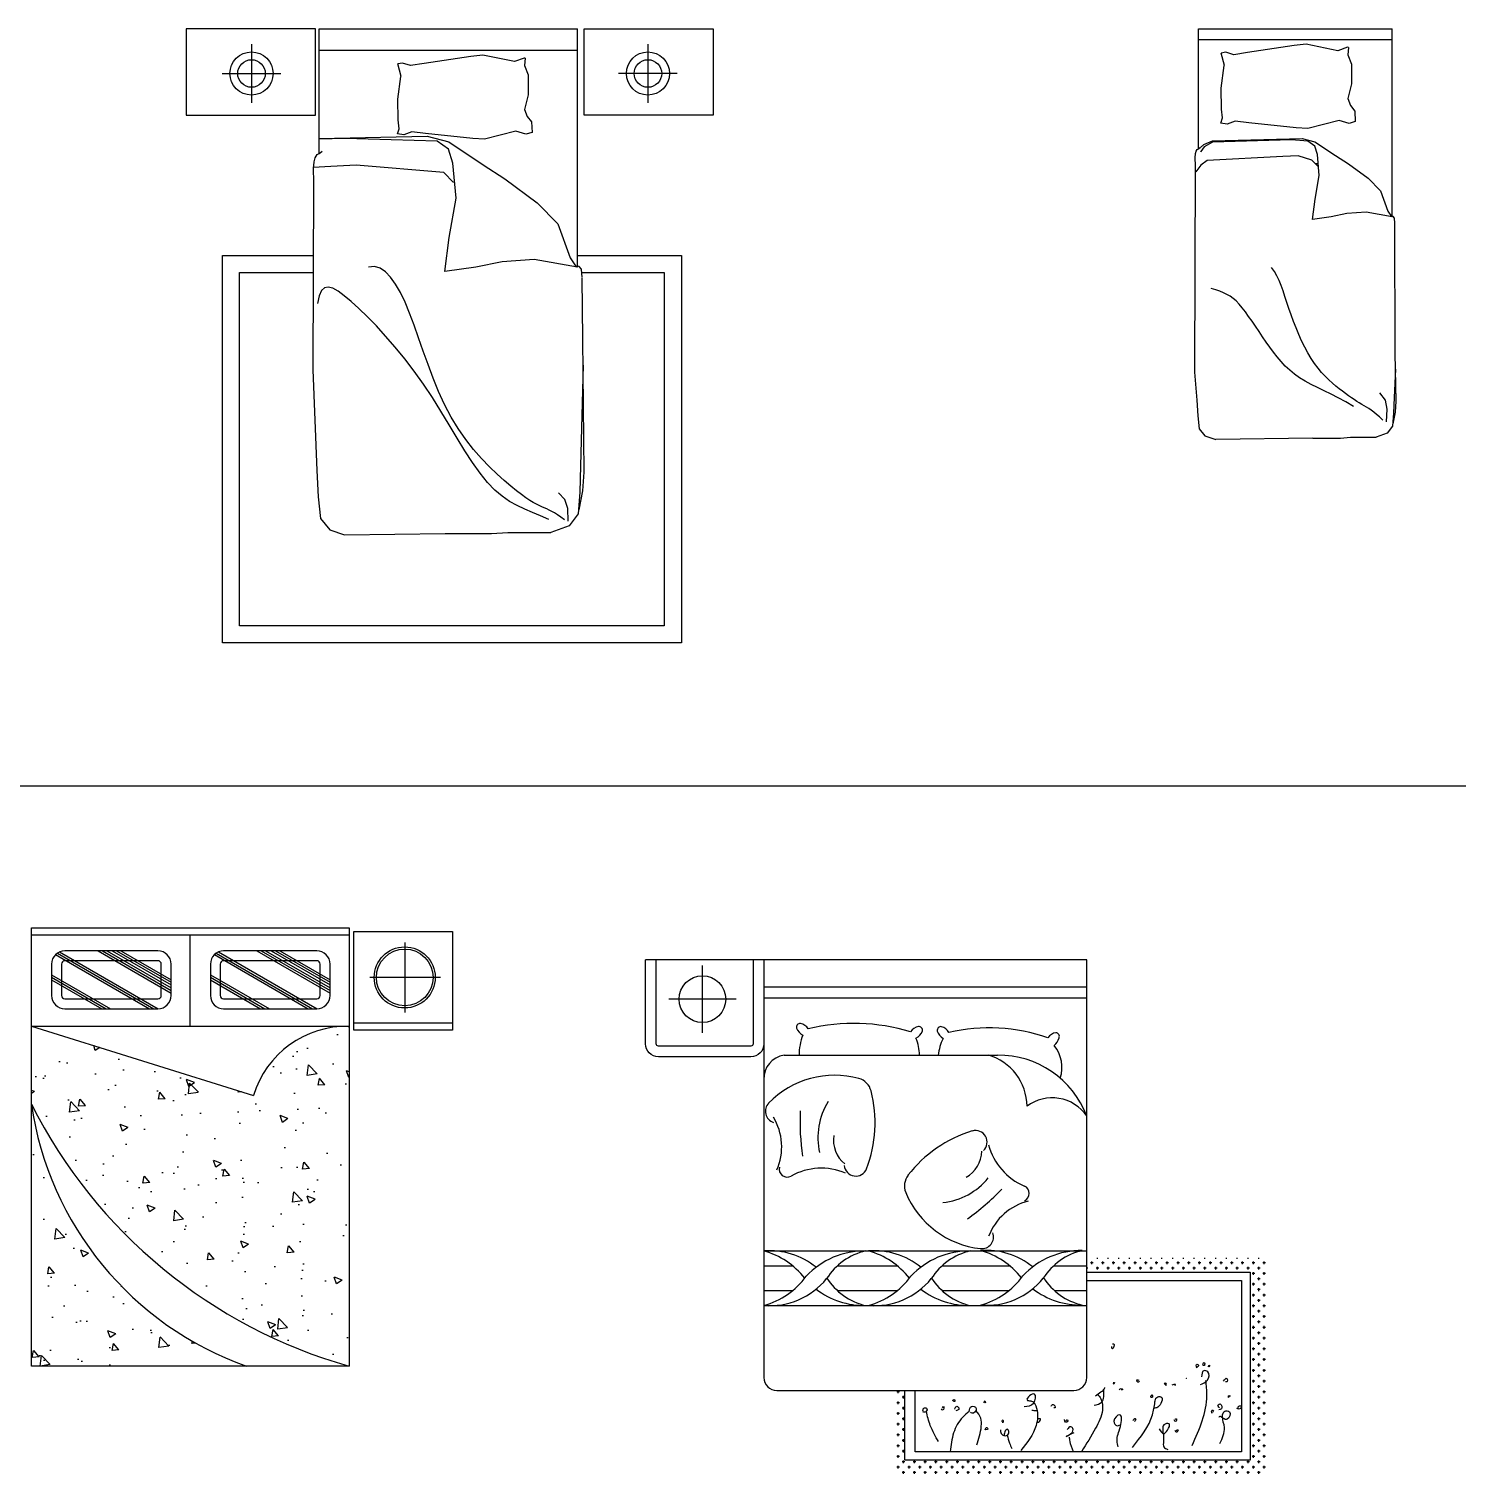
# Model space of a CAD drawing. Header units: millimetres. Extents: x -733 to 20318, y 212 to 20507.
# Drawn here: x 4330 to 10965, y 13785 to 20507 of the extents above; entities that cross this region are included whole.
import ezdxf

# ---------------------------------------------------------------- set-up
doc = ezdxf.new("R2010")
doc.units = ezdxf.units.MM
doc.layers.get('0').update_dxf_attribs({"color": 250})

msp = doc.modelspace()

# ---------------------------------------------------------------- hatches: boundary and pattern name
at = {"true_color": 0x000000}
h = msp.add_hatch(dxfattribs=at)
h.set_pattern_fill('AR-CONC', color=18, scale=2.036097, angle=360, style=0)
h.set_pattern_definition([(130, (23210.87, -99216.37), (-370.94566, -32.4535), [38.7876, -426.6641]), (185, (23210.87, -99216.37), (71.7578, 389.0099), [31.0301, -341.3313]), (79.549, (23179.96, -99219.07), (-299.1892, 356.5546), [32.9644, -362.6085]), (133.8158, (23210.87, -99112.93), (-551.9432, -85.6023), [58.1815, -639.9962]), (83.3644, (23164.9, -99120.06), (-483.378, 503.7824), [49.4466, -543.9128]), (188.816, (23210.87, -99112.93), (-483.3788, 503.7815), [46.5452, -511.997]), (159, (23159.15, -99138.8), (-308.7026, -208.2225), [38.7876, -426.6641]), (214, (23159.15, -99138.8), (-125.8349, 375.0246), [31.0301, -341.3313]), (108.5486, (23133.43, -99156.14), (-434.5367, 166.8029), [32.9644, -362.6085]), (142.5, (23210.87, -99216.37), (-6.2887, 172.16226), [0, -337.19395, 0, -346.503, 0, -342.62422]), (172.5, (23210.87, -99216.37), (-136.0513, 203.97737), [0, -197.55842, 0, -329.43642, 0, -130.58508]), (212.5, (23326.2, -99216.37), (-276.0756, -11.66428), [0, -129.29216, 0, -403.39154, 0, -535.26954]), (222.5, (23377.91, -99216.37), (-301.6054, 51.7708), [0, -168.0798, 0, -267.89335, 0, -380.11895])])
edge = h.paths.add_edge_path()
edge.add_ellipse((5808.5, 15419.6), major_axis=(321.9, -321.9), ratio=1, start_angle=136.15316, end_angle=208.04534, ccw=False)
edge.add_line((5799.4, 15874.7), (5817.7, 15874.7))
edge.add_line((5817.7, 15874.7), (5817.7, 14295.8))
edge.add_ellipse((6466.1, 16585.9), major_axis=(1683, -1683), ratio=1, start_angle=251.7955, end_angle=299.1914, ccw=False)
edge.add_line((4341.5, 15512.9), (4341.5, 15874.7))
edge.add_line((4341.5, 15874.7), (5373.1, 15552.4))
edge = h.paths.add_edge_path()
edge.add_line((5341.6, 14295.8), (4341.5, 14295.8))
edge.add_line((4341.5, 14295.8), (4341.5, 15512.9))
edge.add_ellipse((5848.4, 15731.6), major_axis=(-1076.7, -1076.7), ratio=1, start_angle=323.25827, end_angle=385.55722)
h = msp.add_hatch(dxfattribs=at)
h.set_pattern_fill('CROSS', color=18, scale=100, angle=90, style=0)
h.set_pattern_definition([(90, (28493.986, -4555.43), (-25, 25), [12.5, -37.5]), (180, (28500.236, -4549.18), (-25, -25), [12.5, -37.5])])
h.paths.add_polyline_path([(9244.7, 14798.7), (9244.7, 14732.4), (10004.6, 14732.4), (10004.6, 13858.9), (8399.8, 13858.9), (8399.8, 14182.6), (8353.3, 14182.6), (8353.3, 13785), (10080.1, 13785), (10080.1, 14798.7)])

# ---------------------------------------------------------------- linework, layer by layer
at = {"color": 18, "true_color": 0x000000}
for p, q in [((5679.2, 19928.1), (5679.2, 20507)), ((6879.2, 19405.4), (6879.2, 20507)), ((9764, 19950.5), (9764, 20506.9)), ((10664, 19637), (10664, 20506.9)), ((5364.2, 20436.1), (5364.2, 20163.9)), ((7205.9, 20436.1), (7205.9, 20163.9)), ((10263.4, 20435.7), (10208.9, 20429.7)), ((10410.9, 20405), (10263.4, 20435.7)), ((6879.2, 20407), (5681.4, 20407)), ((6438.3, 20385.8), (6383.8, 20379.8)), ((6585.8, 20355.1), (6438.3, 20385.8)), ((6631.2, 20371.8), (6585.8, 20355.1)), ((6635.6, 20370.6), (6631.2, 20371.8)), ((6635.6, 20370.6), (6632.1, 20337)), ((6635.6, 20370.6), (6632.1, 20337)), ((9884.9, 20336.7), (9869.5, 20394.8)), ((10456.3, 20421.7), (10410.9, 20405)), ((10460.6, 20420.5), (10456.3, 20421.7)), ((10460.6, 20420.5), (10457.2, 20387)), ((10460.6, 20420.5), (10457.2, 20387)), ((10457.2, 20387), (10475.4, 20343.5)), ((6059.8, 20286.8), (6044.4, 20344.9)), ((6632.1, 20337), (6650.3, 20293.5)), ((10475.4, 20343.5), (10474.6, 20251.5)), ((5228.1, 20300), (5500.2, 20300)), ((6650.3, 20293.5), (6649.5, 20201.6)), ((7342, 20300), (7069.8, 20300)), ((10474.6, 20251.5), (10458.1, 20183.4)), ((6649.5, 20201.6), (6633, 20133.4)), ((10458.1, 20183.4), (10469.6, 20150.7)), ((6633, 20133.4), (6644.5, 20100.8)), ((6644.5, 20100.8), (6664.5, 20074.8)), ((10469.6, 20150.7), (10489.6, 20124.7)), ((10489.6, 20124.7), (10492.5, 20076.6)), ((6593, 20032.1), (6447, 19994.9)), ((6639.2, 20017.5), (6593, 20032.1)), ((6664.5, 20074.8), (6667.5, 20026.7)), ((10272.1, 20044.8), (10217.4, 20048.4)), ((10418.1, 20082.1), (10272.1, 20044.8)), ((10464.3, 20067.4), (10418.1, 20082.1)), ((10492.5, 20076.6), (10464.3, 20067.4)), ((6447, 19994.9), (6392.3, 19998.4)), ((6667.5, 20026.7), (6639.2, 20017.5)), ((9748.8, 19926.7), (9747.2, 19910)), ((9747.2, 19910), (9747.8, 19870.8)), ((5653.9, 19888.4), (5651.2, 19860.5)), ((5651.2, 19860.5), (5652.2, 19795.2)), ((9747.8, 19870.8), (9745.6, 18913.4)), ((10320.5, 19879.7), (10308.5, 19879.7)), ((5652.2, 19795.2), (5648.5, 18923.7)), ((10662.2, 19635.1), (10664.3, 19636.1)), ((10678.2, 18999.2), (10676.5, 19603.6)), ((5229.2, 17655), (5229.2, 19455)), ((5229.2, 19455), (5650.8, 19455)), ((6879.2, 19455), (7361.3, 19455)), ((7361.3, 19455), (7361.3, 17655)), ((5309.2, 17735), (5309.2, 19375)), ((5309.2, 19375), (5650.5, 19375)), ((6876.1, 19402.2), (6879.8, 19403.8)), ((6898.3, 19375), (7281.3, 19375)), ((7281.3, 19375), (7281.3, 17735)), ((6902.9, 19066.9), (6900, 19349.6)), ((6909.3, 18447.8), (6902.9, 19066.9)), ((10682, 18777.9), (10678.2, 18999.2)), ((5648.5, 18923.7), (5667.3, 18456.4)), ((6905, 18945.5), (6892.8, 18477.7)), ((9745.6, 18913.4), (9756.9, 18783)), ((10679.5, 18926.4), (10672.2, 18795.8)), ((9756.9, 18783), (9760.7, 18709.7)), ((10632.5, 18783.3), (10607, 18817.2)), ((10640.9, 18740.9), (10632.5, 18783.3)), ((10672.2, 18795.8), (10670.6, 18722.4)), ((10678.9, 18726.3), (10682, 18777.9)), ((9760.7, 18709.7), (9767.4, 18649.3)), ((10636.7, 18681.5), (10640.9, 18740.9)), ((10670.6, 18722.4), (10665.7, 18661.8)), ((10668.8, 18672.9), (10678.9, 18726.3)), ((9767.4, 18649.3), (9793.8, 18617.3)), ((10640.3, 18629), (10589.7, 18610.3)), ((10665.7, 18661.8), (10640.3, 18629)), ((9793.8, 18617.3), (9845, 18600.1)), ((10295.2, 18606.9), (9845, 18600.1)), ((10295.2, 18606.9), (10423.9, 18606.9)), ((10423.9, 18606.9), (10469.5, 18610.3)), ((10469.5, 18610.3), (10589.7, 18610.3)), ((5667.3, 18456.4), (5673.7, 18334.1)), ((6892.8, 18477.7), (6890.1, 18355.3)), ((6904.1, 18361.9), (6909.3, 18447.8)), ((6819.7, 18320.9), (6790.5, 18351.6)), ((6890.1, 18355.3), (6882.1, 18254.3)), ((6887.2, 18272.7), (6904.1, 18361.9)), ((5673.7, 18334.1), (5684.8, 18233.4)), ((6833.1, 18279.7), (6819.7, 18320.9)), ((5684.8, 18233.4), (5728.8, 18180)), ((6835.8, 18220.3), (6833.1, 18279.7)), ((6882.1, 18254.3), (6839.7, 18199.6)), ((5728.8, 18180), (5795.5, 18157.6)), ((5795.5, 18157.6), (6264.1, 18162.7)), ((6264.1, 18162.7), (6478.8, 18162.6)), ((6478.8, 18162.6), (6554.8, 18168.3)), ((6554.8, 18168.3), (6755.2, 18168.3)), ((6839.7, 18199.6), (6755.2, 18168.3)), ((7281.3, 17735), (5309.2, 17735)), ((7361.3, 17655), (5229.2, 17655)), ((-732.8, 16991.6), (19593.4, 16991.6)), ((4341.5, 14295.8), (4341.5, 16331.9)), ((4341.5, 16331.9), (5817.7, 16331.9)), ((4341.5, 16298.5), (5817.7, 16298.5)), ((5079.6, 15874.7), (5079.6, 16298.5)), ((5817.7, 16331.9), (5817.7, 14295.8)), ((5839.7, 15856.1), (5839.7, 16314.2)), ((5839.7, 16314.2), (6297.8, 16314.2)), ((6297.8, 16314.2), (6297.8, 15856.1)), ((4453.8, 16207.2), (4889.7, 15956)), ((4462.2, 16214.1), (4910.1, 15956)), ((4472.8, 16219.8), (4930.5, 15956)), ((4651.1, 16224.6), (4990.9, 16028.7)), ((4671.5, 16224.6), (4990.9, 16040.4)), ((4691.9, 16224.6), (4990.9, 16052.2)), ((4717.2, 16224.6), (4990.9, 16066.8)), ((4737.5, 16224.6), (4990.9, 16078.5)), ((4757.9, 16224.6), (4990.9, 16090.3)), ((5191.9, 16207.2), (5627.8, 15956)), ((5200.3, 16214.1), (5648.2, 15956)), ((5210.8, 16219.8), (5668.6, 15956)), ((5389.2, 16224.6), (5729, 16028.7)), ((5409.5, 16224.6), (5729, 16040.4)), ((5429.9, 16224.6), (5729, 16052.2)), ((5455.2, 16224.6), (5729, 16066.8)), ((5475.6, 16224.6), (5729, 16078.5)), ((5496, 16224.6), (5729, 16090.3)), ((6076.1, 16263.9), (6076.1, 15938.6)), ((7459.2, 15843.8), (7459.2, 16156.4)), ((4435.3, 16113.8), (4709.1, 15956)), ((4435.3, 16102), (4688.7, 15956)), ((4435.3, 16090.3), (4668.3, 15956)), ((5173.4, 16113.8), (5447.2, 15956)), ((5173.4, 16102), (5426.8, 15956)), ((5173.4, 16090.3), (5406.4, 15956)), ((6242.8, 16101.2), (5913.3, 16101.2)), ((7615.5, 16000.1), (7302.9, 16000.1)), ((7744.7, 16057.4), (9244.7, 16057.4)), ((7744.7, 16006.6), (9244.7, 16006.6)), ((4341.5, 15874.7), (5373.1, 15552.4)), ((4341.5, 15874.7), (5817.7, 15874.7)), ((6297.8, 15888.2), (5839.7, 15888.2)), ((6297.8, 15856.1), (5839.7, 15856.1)), ((7838.2, 15740), (8829.5, 15740)), ((7744.7, 14830.6), (9244.7, 14830.6)), ((7744.7, 14761.3), (7878.6, 14761.3)), ((8085.9, 14761.3), (8365, 14761.3)), ((8572.3, 14761.3), (8887.4, 14761.3)), ((9090.6, 14761.3), (9244.7, 14761.3)), ((7744.7, 14646.7), (7878.6, 14646.7)), ((8085.9, 14646.7), (8365, 14646.7)), ((8572.3, 14646.7), (8883, 14646.7)), ((9094.5, 14646.7), (9244.7, 14646.7)), ((7744.7, 14577.4), (9244.7, 14577.4)), ((5817.7, 14295.8), (4341.5, 14295.8))]:
    msp.add_line(p, q, dxfattribs=at)
for points in [[(5061, 20106.9), (5661, 20106.9), (5661, 20506.9), (5061, 20506.9)], [(7509.1, 20106.9), (6909.1, 20106.9), (6909.1, 20506.9), (7509.1, 20506.9)]]:
    msp.add_lwpolyline(points, close=True, dxfattribs=at)
for points in [[(5679.2, 20507), (6879.2, 20507)], [(9764, 20506.9), (10664, 20506.9)], [(10664, 20456.9), (9764, 20456.9)], [(6879.2, 20407), (5679.2, 20407)], [(6383.8, 20379.8), (6165.9, 20347.1), (6102.8, 20336.5), (6065.3, 20348.5), (6044.4, 20344.9)], [(10208.9, 20429.7), (9991, 20397), (9927.9, 20386.4), (9890.3, 20398.4), (9869.5, 20394.8)], [(10217.4, 20048.4), (9998.3, 20071.3), (9934.8, 20079.1), (9897.8, 20065.4), (9867.1, 20069.3), (9875.5, 20093.5), (9870.5, 20135), (9869, 20231.4), (9882.7, 20336.7)], [(6392.3, 19998.4), (6173.2, 20021.4), (6109.7, 20029.2), (6072.7, 20015.5), (6042, 20019.4), (6050.4, 20043.6), (6045.4, 20085.1), (6043.9, 20181.4), (6057.6, 20286.7)], [(5679.2, 19998.3), (6180.6, 20008.2), (6280.4, 19982.5), (6440.2, 19876.4), (6540.7, 19810.1), (6691.5, 19699.2), (6787.9, 19601.2), (6844.5, 19443.7), (6872.5, 19402.4)], [(6879.3, 19401.2), (6677.4, 19436.6), (6528.4, 19425.3), (6406.8, 19400.9), (6262.4, 19380.6), (6281.9, 19538.1), (6314.3, 19721.4), (6300, 19883.3), (6278.9, 19948.7), (6226.1, 19986.2), (5799.4, 19997.9), (5679.2, 19994.3)], [(10664, 19634.6), (10543, 19655.8), (10453.6, 19649), (10380.7, 19634.3), (10294.1, 19622.2), (10305.8, 19716.7), (10325.2, 19826.6), (10316.7, 19923.6), (10304, 19962.9), (10272.4, 19985.4), (10196.4, 19992.4), (9828.4, 19981.4), (9790.8, 19959.1), (9774.9, 19937.1), (9772.9, 19935.1)], [(9773.1, 19957), (9788, 19969.9), (9828.4, 19986.8), (10245.1, 19998.5), (10304.9, 19983.2), (10400.8, 19919.5), (10461, 19879.7), (10551.4, 19813.3), (10609.3, 19754.5), (10643.2, 19660), (10660, 19635.3)], [(5654.7, 19890.2), (5660.6, 19908.9), (5669.1, 19923.3), (5679.2, 19928.1), (5691, 19938.5), (5692.7, 19939.1)], [(9749.3, 19927.8), (9752.8, 19939), (9757.9, 19947.6), (9764, 19950.5), (9771.1, 19956.7), (9772.1, 19957.1)], [(10318, 19870), (10290.9, 19897.6), (10227.3, 19918.3), (10156.3, 19914.1), (9803.7, 19896.4), (9774, 19874.1), (9751.6, 19844)], [(6302.2, 19793.9), (6257.1, 19839.9), (5850.9, 19874.4), (5732.6, 19867.4), (5651.2, 19863.4)], [(10676.5, 19605.2), (10674.8, 19628.5), (10668, 19635.5), (10664, 19637)], [(6818, 18226.7), (6801.3, 18239.4), (6786.1, 18249.9), (6772.3, 18258.6), (6759.5, 18265.8), (6747.5, 18271.9), (6735.8, 18277.4), (6724.3, 18282.4), (6712.7, 18287.6), (6700.6, 18293.1), (6687.6, 18299.6), (6673.4, 18307.4), (6657.4, 18317), (6639.4, 18329), (6618.8, 18343.7), (6595.3, 18361.7), (6568.5, 18383.5), (6538.1, 18409.3), (6504.9, 18439.3), (6469.5, 18473.4), (6433, 18511.7), (6396, 18553.9), (6359.6, 18600.1), (6324.4, 18650.3), (6291.5, 18704.4), (6261.3, 18762.1), (6233.7, 18822.7), (6208.3, 18885.1), (6184.6, 18948.1), (6162.3, 19010.8), (6140.8, 19072.1), (6119.8, 19131), (6098.9, 19186.4), (6077.7, 19237.3), (6055.9, 19282.8), (6033.6, 19322.2), (6010.5, 19354.7), (5986.5, 19379.5), (5961.6, 19395.8), (5935.5, 19402.8), (5908.2, 19399.7)], [(6900, 19352.3), (6897.2, 19391.2), (6885.8, 19402.8), (6879.2, 19405.4)], [(10619.8, 18690), (10604.6, 18704.6), (10590.8, 18716.8), (10578.1, 18727), (10566.3, 18735.7), (10555, 18743.2), (10544.1, 18749.9), (10533.3, 18756.3), (10522.3, 18762.8), (10511, 18769.7), (10499.2, 18777), (10487, 18785), (10474.3, 18793.6), (10461.1, 18802.9), (10447.2, 18813), (10432.8, 18823.8), (10417.8, 18835.6), (10402.1, 18848.3), (10386, 18862), (10369.5, 18877), (10352.8, 18893.4), (10336, 18911.4), (10319.4, 18931.1), (10303.1, 18952.6), (10287.2, 18976.2), (10271.9, 19001.9), (10257.2, 19029.4), (10243.1, 19058.2), (10229.8, 19087.9), (10217.2, 19118.3), (10205.4, 19148.7), (10194.3, 19178.9), (10184.1, 19208.4), (10174.7, 19236.9), (10165.7, 19264.1), (10157, 19290.2), (10148, 19314.8), (10138.4, 19338), (10128, 19359.7), (10116.3, 19379.8), (10102.9, 19398.2)], [(6745, 18229), (6706.8, 18245.7), (6669.6, 18261.1), (6633.4, 18276.5), (6598, 18293.3), (6563.1, 18312.7), (6528.7, 18336), (6494.4, 18364.7), (6460.2, 18400.1), (6425.8, 18442.9), (6391.1, 18492.5), (6355.8, 18547.4), (6319.7, 18606.4), (6282.6, 18668.2), (6244.3, 18731.5), (6204.6, 18795.1), (6163.3, 18857.5), (6120.4, 18917.7), (6076.2, 18975.2), (6031.7, 19029.5), (5987.5, 19080.3), (5944.3, 19127.2), (5902.7, 19169.9), (5863.6, 19207.8), (5827.6, 19240.6), (5795.3, 19268), (5766.8, 19288.9), (5742, 19302.7), (5720.8, 19308.3), (5703.1, 19304.9), (5689, 19291.6), (5678.4, 19267.4), (5671.1, 19231.6)], [(10484.2, 18753.6), (10448.2, 18774.6), (10413.2, 18793.2), (10379.6, 18810.2), (10347.2, 18825.9), (10316.4, 18840.8), (10287.1, 18855.6), (10259.6, 18870.6), (10233.9, 18886.5), (10210, 18903.5), (10187.9, 18921.9), (10167.3, 18941.3), (10147.9, 18961.8), (10129.6, 18983.3), (10112, 19005.6), (10094.9, 19028.8), (10078.2, 19052.6), (10061.5, 19076.9), (10045, 19101.4), (10028.7, 19125.7), (10012.6, 19149.4), (9996.9, 19172), (9981.5, 19193.1), (9966.6, 19212.3), (9952.1, 19229.3), (9938.2, 19243.6), (9924.4, 19255.6), (9910.4, 19265.7), (9895.8, 19274.2), (9880.1, 19281.6), (9863.1, 19288.2), (9844.3, 19294.4), (9823.3, 19300.6)], [(9244.7, 14732.4), (10004.6, 14732.4), (10004.6, 13858.9), (8399.8, 13858.9), (8399.8, 14182.6)], [(9244.7, 14693), (9963.6, 14693), (9963.6, 13898.3), (8447.6, 13898.3), (8447.6, 14182.6)]]:
    msp.add_lwpolyline(points, dxfattribs=at)
for points in [[(4929.8, 16224.6), (4496.4, 16224.6, 0.414214), (4435.3, 16163.5), (4435.3, 16017.1, 0.414214), (4496.4, 15956), (4929.8, 15956, 0.414214), (4990.9, 16017.1), (4990.9, 16163.5, 0.414214)], [(5667.9, 16224.6), (5234.5, 16224.6, 0.414214), (5173.4, 16163.5), (5173.4, 16017.1, 0.414214), (5234.5, 15956), (5667.9, 15956, 0.414214), (5729, 16017.1), (5729, 16163.5, 0.414214)], [(4929.8, 16178.8), (4496.4, 16178.8, 0.414214), (4481.1, 16163.5), (4481.1, 16017.1, 0.414214), (4496.4, 16001.8), (4929.8, 16001.8, 0.414214), (4945.1, 16017.1), (4945.1, 16163.5, 0.414214)], [(5667.9, 16178.8), (5234.5, 16178.8, 0.414214), (5219.2, 16163.5), (5219.2, 16017.1, 0.414214), (5234.5, 16001.8), (5667.9, 16001.8, 0.414214), (5683.2, 16017.1), (5683.2, 16163.5, 0.414214)]]:
    msp.add_lwpolyline(points, format="xyb", close=True, dxfattribs=at)
for points in [[(7744.7, 15792.6, -0.414214), (7684.7, 15732.6), (7254.7, 15732.6, -0.414214), (7194.7, 15792.6), (7194.7, 16182.6)], [(7744.7, 16182.6), (7744.7, 14242.6, 0.414214), (7804.7, 14182.6), (9184.7, 14182.6, 0.414214), (9244.7, 14242.6), (9244.7, 16182.6), (7194.7, 16182.6)], [(7694.7, 16182.6), (7694.7, 15792.6, -0.414214), (7684.7, 15782.6), (7254.7, 15782.6, -0.414214), (7244.7, 15792.6), (7244.7, 16182.6)]]:
    msp.add_lwpolyline(points, format="xyb", dxfattribs=at)
for centre, radius in [((5364.2, 20300), 100.1), ((7205.9, 20300), 100.1), ((5364.2, 20300), 64.1), ((7205.9, 20300), 64.1), ((6076.1, 16101.2), 141.9), ((6076.1, 16101.2), 131.7), ((7459.2, 16000.1), 108.6)]:
    msp.add_circle(centre, radius, dxfattribs=at)
for centre, radius, start, end in [((5808.5, 15419.6), 455.2, 88.84684, 163.04534), ((7912.9, 15870.1), 17.4, 83.71035, 195.66635), ((7954.9, 15890.6), 64, 203.25194, 242.9159), ((7903.1, 15832), 56.6, 32.4293, 78.09408), ((8162.6, 14985.5), 902.1, 73.00532, 103.5729), ((8474, 15817.8), 56.6, 101.90592, 147.5707), ((8464.2, 15855.9), 17.4, 344.33365, 96.28965), ((8567.3, 15855.2), 17.4, 79.31367, 191.26968), ((8554.7, 15818.1), 56.6, 28.03262, 73.6974), ((8793.9, 15049.9), 817, 70.68547, 103.39961), ((8148.9, 15744.6), 240.3, 158.23906, 181.08332), ((8422.2, 15876.4), 64, 297.0841, 336.74806), ((8228.2, 15730.4), 240.3, 2.3032, 21.76094), ((8610.8, 15872.5), 64, 198.85526, 238.51923), ((8793, 15712), 240.3, 153.84239, 173.30013), ((9110.1, 15789.2), 55.9, 98.85763, 145.3867), ((9048.4, 15837.9), 69.7, 309.79261, 345.89616), ((9101.1, 15827.9), 16.5, 334.91992, 88.65546), ((7855.3, 15630.7), 110.7, 98.88749, 181.79663), ((8718.4, 15500.6), 249, 0.68067, 74.03761), ((8835, 15301.7), 438.3, 20.82248, 90.71683), ((8971, 15683.1), 158.6, 341.74304, 39.65974), ((8072.7, 15221.2), 425.8, 74.51209, 135.90145), ((8165.1, 15554.4), 80, 14.46505, 74.51209), ((7667.4, 15426.1), 594, 338.92942, 14.46505), ((9083.7, 15345.8), 196, 34.76994, 126.39929), ((6466.1, 16585.9), 2380.2, 206.7955, 254.1914), ((5848.4, 15731.6), 1522.7, 188.25827, 250.55722), ((7806.2, 15479.5), 54.6, 135.90145, 252.02508), ((9099.8, 15433.5), 1187.2, 177.7036, 187.90287), ((8313.5, 15358), 317.7, 148.37138, 192.84091), ((7561.2, 15314.3), 266.3, 336.21907, 31.33317), ((8209.7, 15345.3), 141.7, 171.23137, 231.07913), ((8884.6, 14819.3), 594, 106.82351, 142.35914), ((8728.2, 15336.6), 53.5, 312.5024, 106.82351), ((8615.3, 15296.8), 141.7, 299.12546, 358.97322), ((9067.1, 15397.9), 288.5, 194.97864, 247.14019), ((7852.9, 15210.6), 36.9, 165.64988, 299.2461), ((8011.9, 14926.7), 288.5, 67.08455, 119.2461), ((8171.7, 15231.8), 53.5, 184.60832, 338.92942), ((8477.6, 15133.2), 80, 142.35914, 202.40618), ((8541.5, 15371), 317.7, 276.26547, 320.735), ((8940.7, 15098), 36.9, 293.54397, 67.14019), ((8797.3, 15265), 425.8, 202.40618, 263.79553), ((7999, 15945.2), 1187.2, 305.59769, 315.79695), ((9038, 14804.2), 266.3, 104.11316, 159.22726), ((8757.2, 14896), 54.6, 263.79553, 19.91917), ((7771.7, 14490.8), 340.8, 50.74067, 94.54734), ((7647.6, 14478.8), 364.9, 38.09464, 74.5591), ((8211, 14463.5), 367.1, 89.00689, 137.22292), ((8284.6, 14543.9), 294.5, 103.19562, 147.48398), ((8258.1, 14490.8), 340.8, 50.74067, 94.54734), ((8133.9, 14478.8), 364.9, 38.09464, 74.5591), ((8697.4, 14463.5), 367.1, 89.00689, 137.22292), ((8770.9, 14543.9), 294.5, 103.19562, 147.48398), ((8778.3, 14492.6), 340.8, 50.74067, 94.54734), ((8654.2, 14480.6), 364.9, 38.09464, 74.5591), ((9217.6, 14465.3), 367.1, 89.00689, 137.22292), ((9291.2, 14545.7), 294.5, 103.19562, 147.48398), ((7647.6, 14929.1), 364.9, 285.4409, 323.65436), ((7771.7, 14917.1), 340.8, 265.45266, 320.90235), ((8284.6, 14864.1), 294.5, 212.51602, 256.80438), ((8133.9, 14929.1), 364.9, 285.4409, 323.65436), ((8258.1, 14917.1), 340.8, 265.45266, 320.90235), ((8770.9, 14864.1), 294.5, 212.51602, 256.80438), ((8654.2, 14930.9), 364.9, 285.4409, 323.65436), ((8778.3, 14918.9), 340.8, 265.45266, 320.90235), ((9217.6, 14946.2), 367.1, 232.48931, 270.99311), ((9291.2, 14865.9), 294.5, 212.51602, 256.80438), ((8211, 14944.4), 367.1, 232.48931, 270.99311), ((8697.4, 14944.4), 367.1, 232.48931, 270.99311)]:
    msp.add_arc(centre, radius, start, end, dxfattribs=at)
for points in [[(9364.9, 14399.2), (9370.2, 14399.2), (9363.9, 14376), (9360.7, 14386.5)], [(9755.7, 14287), (9756.7, 14305.3), (9763.8, 14300.2), (9753.7, 14288.1)], [(9772.9, 14211), (9804.3, 14229.3), (9807.4, 14269.8), (9788.1, 14273.9), (9778, 14246.5)], [(9784.1, 14305.3), (9790.1, 14312.4), (9791.2, 14298.2), (9782, 14301.2)], [(9809.4, 14292.1), (9815.5, 14300.2), (9811.4, 14292.1)], [(9278.6, 14113.7), (9314.4, 14128.4), (9322.8, 14187.4)], [(9286, 14156.9), (9310.2, 14175.8), (9328.1, 14194.8), (9328.1, 14195.8)], [(9367.6, 14220), (9373, 14218.9), (9369.8, 14212.5), (9368.7, 14215.7)], [(9395.6, 14185.6), (9404.2, 14192), (9411.7, 14186.7), (9404.2, 14185.6)], [(9489, 14228.6), (9475.1, 14229.7), (9481.5, 14222.1), (9490.1, 14225.4)], [(9604.5, 14215.9), (9614.1, 14206.9), (9614.1, 14214.9), (9605.1, 14215.4)], [(9641.3, 14208), (9656.5, 14211), (9653.4, 14204)], [(9734.4, 13927.3), (9803.3, 14159.4), (9798.2, 14229.3)], [(9880.3, 14226.2), (9895.5, 14238.4), (9895.5, 14222.2), (9889.4, 14223.2)], [(8620.6, 14136), (8630.3, 14140.1), (8631.7, 14131.8), (8626.1, 14133.2)], [(8767.5, 14126.3), (8770.9, 14134.6), (8773.7, 14126.3), (8766.8, 14127)], [(8954.6, 14108), (8997.2, 14123.9), (9002.3, 14165.3), (8978.8, 14157.6), (8967.3, 14138.5), (8984.5, 14134.1), (9011.8, 14099.8), (9009.3, 14019.6), (8938.7, 13903.2)], [(9079.6, 14109.5), (9088, 14117.9), (9097.5, 14102.1), (9091.2, 14102.1)], [(9295.3, 14164.8), (9310.2, 14144.2), (9317.6, 14091.5), (9286, 14007.3), (9219.6, 13898.3)], [(9456.6, 13917.7), (9550.2, 14069.5), (9561.4, 14129.1), (9569.9, 14150.4), (9589.1, 14153.6), (9574.2, 14104.6), (9556.1, 14100.9)], [(9541.7, 14151), (9547.1, 14161.6), (9549.7, 14152), (9542.8, 14149.9)], [(9861, 14101.6), (9855, 14115.8), (9865.1, 14119.8), (9870.1, 14097.6), (9858, 14092.5)], [(9902.6, 14149.2), (9908.6, 14160.4), (9908.6, 14153.3), (9899.5, 14156.3)], [(8483.4, 14087.4), (8490.3, 14102), (8502.1, 14097.8), (8492.4, 14081.2), (8483.4, 14084)], [(8556.1, 13944.8), (8517.9, 14020), (8499.1, 14085.5)], [(8574.1, 14102), (8579.7, 14108.9), (8576.9, 14091.6), (8569.3, 14097.8)], [(8698.2, 14085.4), (8668.3, 14058.3), (8626.2, 13985.6), (8610.9, 13898.3)], [(8631.7, 14096.5), (8641.4, 14108.9), (8651.1, 14098.5), (8635.8, 14087.4)], [(8698.2, 14085.4), (8708.6, 14108.2), (8721.7, 14108.2), (8731.4, 14098.5), (8712, 14076.4), (8705.1, 14081.9)], [(8734.5, 13929.5), (8754.9, 14016.2), (8752.4, 14054.5), (8729.6, 14088.8)], [(8990.2, 14091.5), (9006.7, 14088.9), (9014, 14090.3)], [(9013.5, 14036.7), (9021.4, 14035.5), (9029.6, 14050.1), (9019.5, 14050.1)], [(9391.3, 13920.1), (9385.9, 13948), (9400.9, 14015.7), (9397.7, 14069.5), (9370.9, 14039.4), (9385.9, 14019), (9398.8, 14022.2)], [(9460, 14042.6), (9467.5, 14052.3), (9471.8, 14051.2), (9466.5, 14038.3)], [(9655.5, 14049.9), (9661.5, 14050.9), (9657.5, 14037.8), (9651.4, 14045.9)], [(9827.6, 14075.3), (9827.6, 14091.5), (9832.7, 14090.5), (9828.6, 14080.3)], [(9863.4, 13936.5), (9884.5, 14010.6), (9875.4, 14061.8), (9886.2, 14086.9), (9907.3, 14083.5), (9897.6, 14048.7), (9877.1, 14053.9), (9862.3, 14061.3), (9858.3, 14056.7)], [(9947.7, 14096), (9950.6, 14109.7), (9963.6, 14109.7), (9956.2, 14097.1), (9942.6, 14099.4)], [(8773, 13999.4), (8780, 14011.2), (8785.5, 14002.9), (8775.8, 14000.1)], [(8843.4, 14000.5), (8846.6, 13983.4), (8866.9, 13972.6), (8883.4, 13986.5), (8876.5, 14002.4), (8863.7, 13989.7), (8861.8, 13970.6)], [(8849.8, 14038.1), (8855.5, 14046.3), (8854.8, 14032.3), (8854.2, 14037.4)], [(9147, 14043.1), (9155.4, 14046.2), (9155.4, 14036.8), (9145.9, 14035.7), (9140.7, 14047.3)], [(9184.9, 13986.2), (9149.1, 13969.3), (9181.7, 14000.9), (9171.2, 14013.6), (9153.3, 14000.9)], [(9581.5, 14004.3), (9601.8, 13982), (9620, 13998.2), (9627.1, 14027.6), (9602.8, 14022.6), (9597.7, 14003.3), (9601.8, 13946.6), (9602.8, 13920.2), (9621, 13909.1)], [(9660.5, 13996.2), (9668.6, 14000.3), (9664.6, 13989.1), (9653.4, 13996.2)], [(8875.6, 13975.3), (8886.2, 13937.2), (8896.4, 13912.9)], [(9183.8, 13898.3), (9167, 13946.2), (9164.9, 13966.2)]]:
    msp.add_spline(points, degree=3, dxfattribs=at)
at = {"color": 18, "true_color": 0x000000, "start_tangent": (-0.868115, -0.496364), "end_tangent": (0.823883, -0.566761)}
msp.add_spline([(9708.1, 14238.4), (9710.1, 14240.4)], degree=3, dxfattribs=at)

doc.saveas('drawing.dxf')
